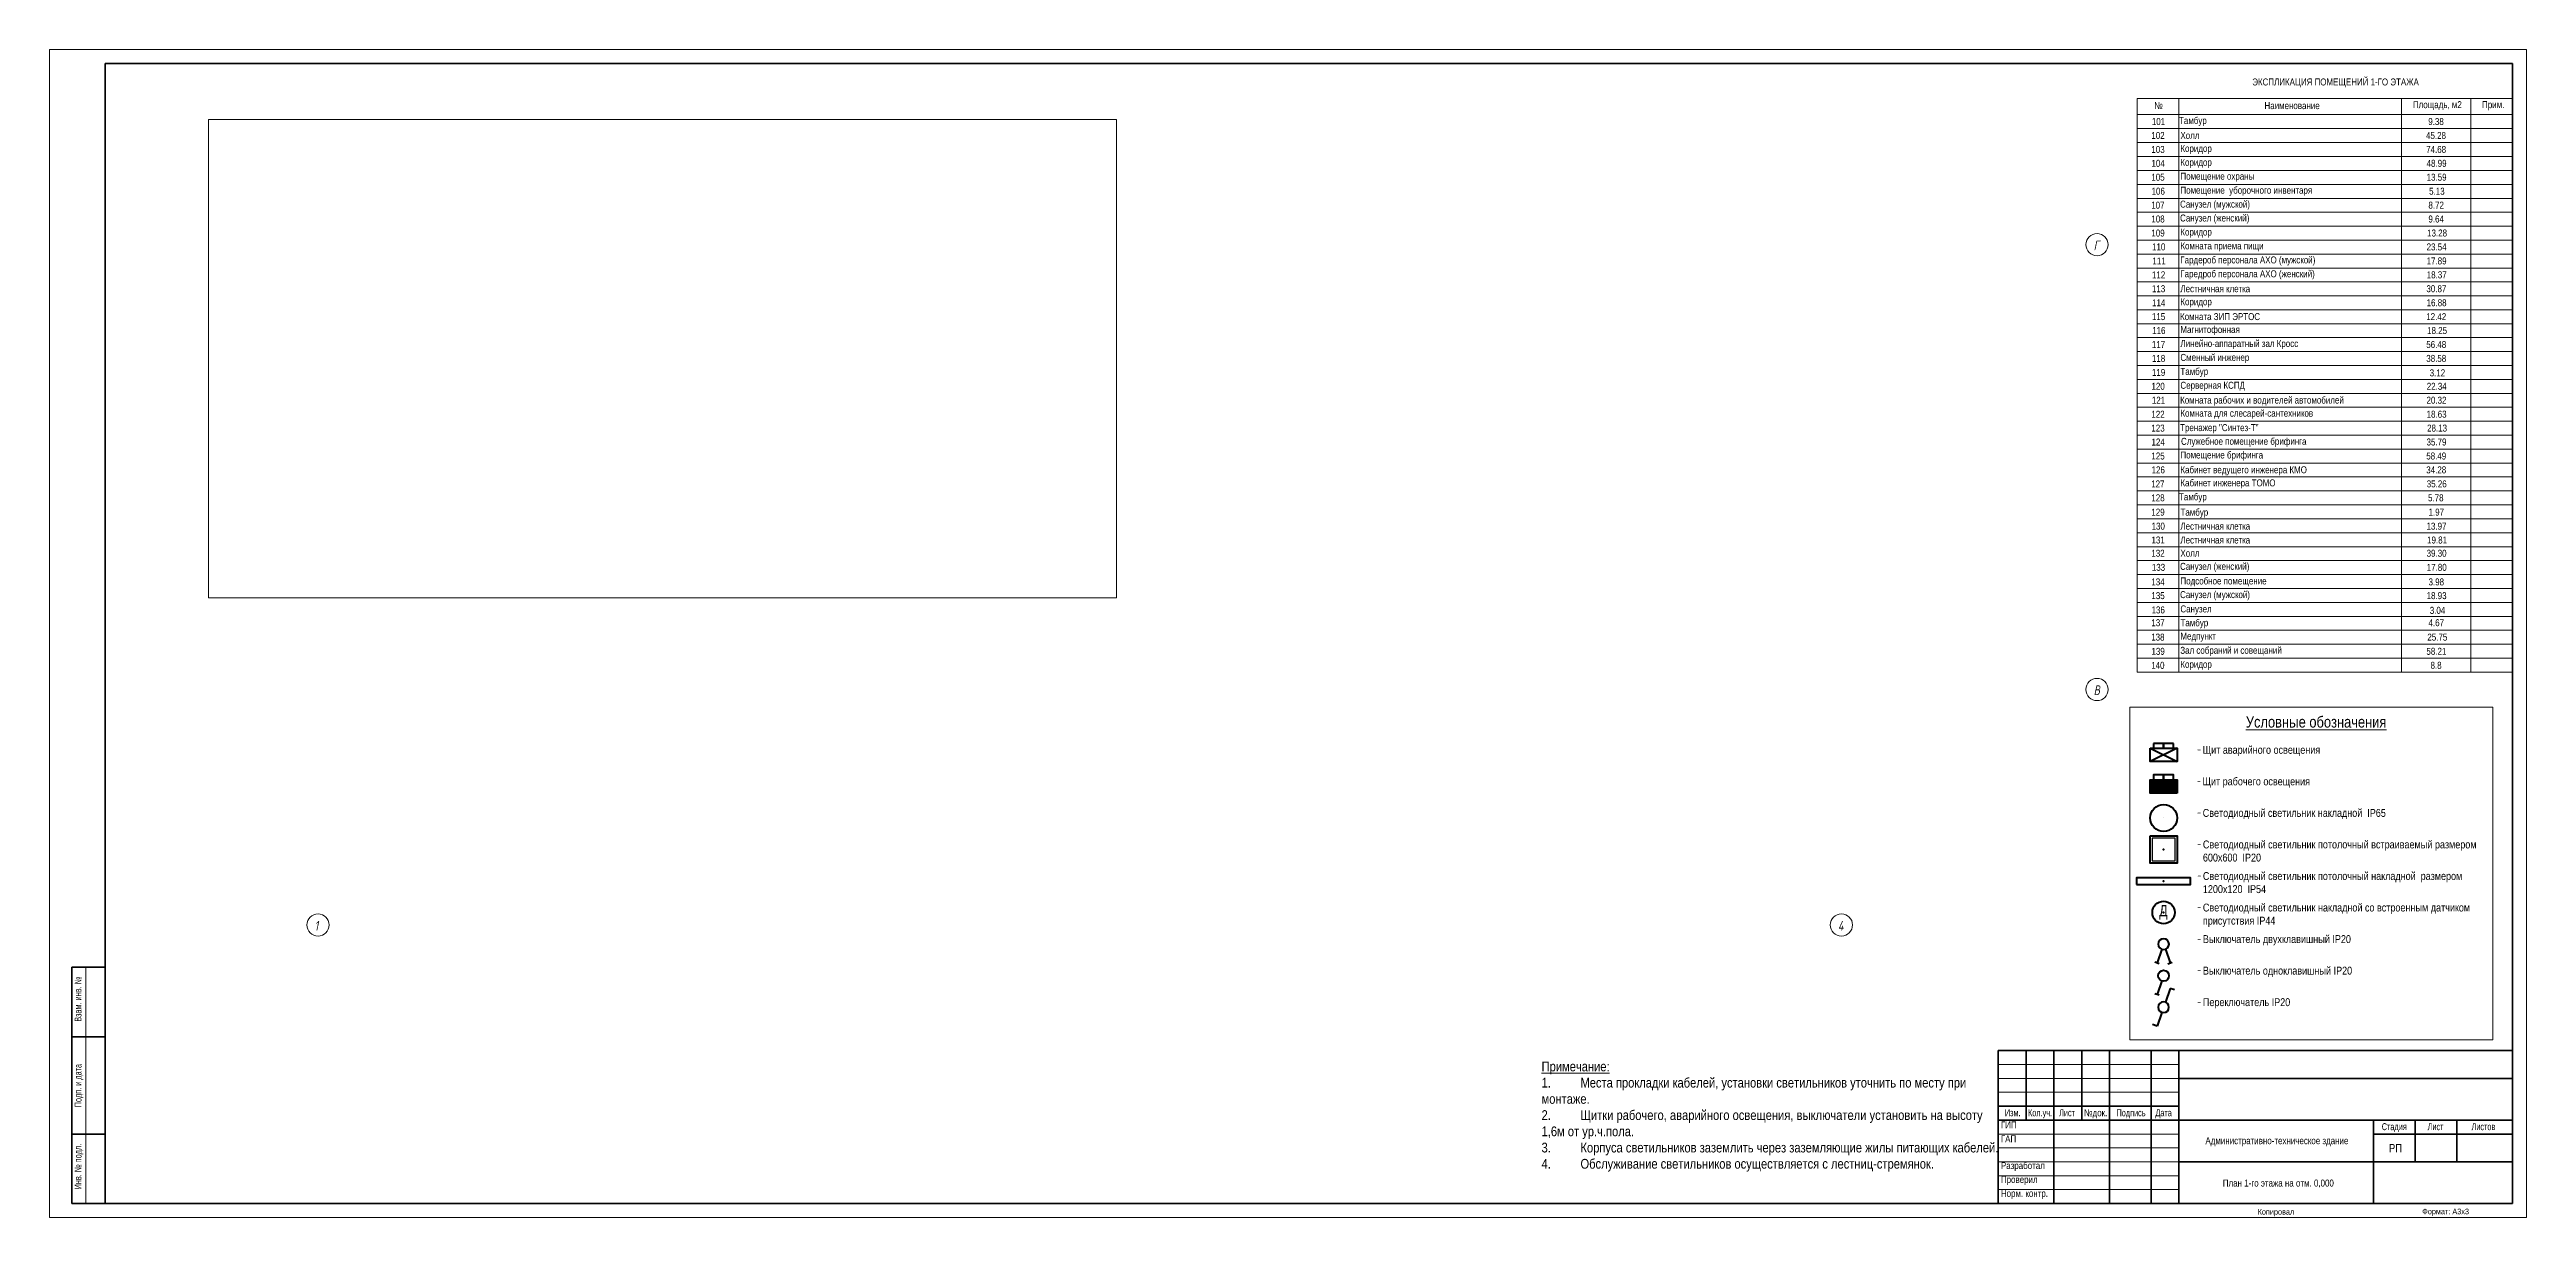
# Paper-space layout 'Layout1' of a CAD drawing. Header units: metres. Extents: x -160 to 12205, y -285 to 393.
# Drawn here: x -160 to 731, y -27 to 393 of the extents above; entities outside this region: 1.
# The model-space entities are those that its viewports show. They can reach past a viewport. Long polylines and large blocks are cut down to what shows.
import ezdxf

# ---------------------------------------------------------------- set-up
doc = ezdxf.new("R2010")
doc.units = ezdxf.units.M
doc.linetypes.add('DASHED', pattern=[0.75, 0.5, -0.25])
doc.linetypes.add('HIDDEN2', pattern=[0.1875, 0.125, -0.0625])
doc.layers.add('A-DETL', color=7, linetype='Continuous', lineweight=5, true_color=0x00a600)
for name, color, linetype, lineweight in [('G-ANNO-TEXT', 7, 'Continuous', 9), ('G-ANNO-TTLB', 7, 'Continuous', 9), ('G-ANNO-TTLB-THIN', 7, 'Continuous', 9), ('nadpisi', 84, 'Continuous', 13), ('ав осв', 1, 'HIDDEN2', 40), ('раб осв', 7, 'Continuous', 40), ('Тонкие', 94, 'Continuous', 15), ('ЭЛ', 250, 'Continuous', 50), ('ЭЛ.освещ.', 150, 'Continuous', 50), ('ЭОМ', 7, 'Continuous', 40)]:
    doc.layers.add(name, color=color, linetype=linetype, lineweight=lineweight)
doc.layers.add('PDF _A-DETL-THIN', color=7, linetype='Continuous')
doc.layers.add('PDF _Текст', color=7, linetype='Continuous')
doc.styles.add('Arial', font='arial.ttf', dxfattribs={"width": 0.8, "height": 2.5})
doc.styles.add('GOST Common_6', font='', dxfattribs={"width": 0.8, "height": 3})
doc.styles.add('GOST Common_I_5', font='ARIALN.TTF', dxfattribs={"height": 3})
doc.styles.add('GOST Common_I_6', font='ARIALN.TTF', dxfattribs={"width": 0.8, "height": 2.5})
doc.styles.add('GOST Common_I_7', font='ARIALN.TTF', dxfattribs={"height": 3.5})
doc.styles.add('GOST Common_I_8', font='ARIALN.TTF', dxfattribs={"height": 2.5})
doc.styles.add('GOST Common_I_9', font='ARIALN.TTF', dxfattribs={"height": 2})
doc.styles.add('ISOCPEUR_I', font='ARIALN.TTF', dxfattribs={"height": 2})
doc.styles.add('PDF ArialNarrow-Bold Italic', font='ARIALN.TTF')
doc.styles.add('PDF GOST Common Italic', font='ARIALN.TTF')
doc.styles.add('PDF ISOCPEUR Italic', font='ARIALN.TTF')
doc.styles.get("Standard").update_dxf_attribs({"font": 'ARIALN.TTF'})
doc.styles.get('GOST Common_6').set_extended_font_data('GOST Common')

# ---------------------------------------------------------------- blocks, each defined once
blk = doc.blocks.new('Штамп ГОСТ - A3_3A-1250180-Маркировочный план 1-го этажа на отм_ 0_000')
at = {"layer": 'G-ANNO-TTLB'}
for p, q in [((-192, 271.5), (-192, -148.5)), ((-192, 271.5), (699, 271.5)), ((699, 271.5), (699, -148.5)), ((-192, -58.5), (-192, 216.5)), ((699, -148.5), (-192, -148.5))]:
    blk.add_line(p, q, dxfattribs=at)
at = {"layer": 'G-ANNO-TTLB', "lineweight": 35}
for p, q in [((-172, 266.5), (-172, -143.5)), ((694, 266.5), (-172, 266.5)), ((694, -143.5), (694, 266.5)), ((-184, -58.5), (-184, -143.5)), ((-184, -58.5), (-172, -58.5)), ((-184, -83.5), (-172, -83.5)), ((509, -88.5), (509, -143.5)), ((694, -88.5), (509, -88.5)), ((519, -88.5), (519, -113.5)), ((529, -88.5), (529, -143.5)), ((539, -88.5), (539, -113.5)), ((549, -88.5), (549, -143.5)), ((564, -88.5), (564, -143.5)), ((574, -88.5), (574, -143.5)), ((694, -98.5), (574, -98.5)), ((574, -108.5), (509, -108.5)), ((694, -113.5), (509, -113.5)), ((644, -113.5), (644, -143.5)), ((659, -113.5), (659, -128.5)), ((674, -113.5), (674, -128.5)), ((-184, -118.5), (-172, -118.5)), ((694, -118.5), (644, -118.5)), ((694, -128.5), (574, -128.5)), ((-184, -143.5), (-172, -143.5)), ((-172, -143.5), (694, -143.5))]:
    blk.add_line(p, q, dxfattribs=at)
at = {"layer": 'G-ANNO-TTLB-THIN'}
for p, q in [((-179, -58.5), (-179, -143.5)), ((574, -93.5), (509, -93.5)), ((574, -98.5), (509, -98.5)), ((574, -103.5), (509, -103.5)), ((574, -118.5), (509, -118.5)), ((574, -123.5), (509, -123.5)), ((574, -128.5), (509, -128.5)), ((574, -133.5), (509, -133.5)), ((574, -138.5), (509, -138.5))]:
    blk.add_line(p, q, dxfattribs=at)
at = {"layer": 'G-ANNO-TTLB', "char_height": 2.5, "attachment_point": 1, "rotation": 90, "style": 'GOST Common_I_6'}
for s, insert, width in [('Взам. инв. №', (-183.01, -78.13), 19.0481), ('Подп. и дата', (-183.01, -108.9), 19.3046), ('Инв. № подл.', (-183.01, -138.41), 18.5992)]:
    blk.add_mtext(s, dxfattribs=dict(at, insert=insert, width=width))
at = {"layer": 'G-ANNO-TTLB', "attachment_point": 1}
for s, insert, char_height, width, style in [('Изм.', (511.38, -109.61), 2.5, 6.4135, 'GOST Common_I_6'), ('Кол.уч.', (519.7, -109.61), 2.5, 10.454, 'GOST Common_I_6'), ('Лист', (530.88, -109.61), 2.5, 7.5038, 'GOST Common_I_6'), ('№док.', (539.84, -109.61), 2.5, 10.1013, 'GOST Common_I_8'), ('Подпись', (551.53, -109.61), 2.5, 12.1857, 'GOST Common_I_6'), ('Дата', (565.53, -109.61), 2.5, 8.4658, 'GOST Common_I_6'), ('Стадия', (646.95, -114.61), 2.5, 11.1595, 'GOST Common_I_6'), ('Лист', (663.45, -114.61), 2.5, 7.5038, 'GOST Common_I_6'), ('Листов', (679.25, -114.61), 2.5, 10.9671, 'GOST Common_I_6'), ('Копировал', (602.3, -145.48), 2, 16.5148, 'ISOCPEUR_I'), ('Формат: А3х3', (661.52, -145.35), 2, 21.7257, 'GOST Common_I_9')]:
    blk.add_mtext(s, dxfattribs=dict(at, insert=insert, char_height=char_height, width=width, style=style))
blk = doc.blocks.new('ARS.R UNI LED')
at = {"color": 5, "lineweight": 30, "ltscale": 100}
blk.add_lwpolyline([(2913223, 2072749), (2913733, 2072749), (2913733, 2073259), (2913223, 2073259)], close=True, dxfattribs=at)
at = {"color": 0, "lineweight": 40, "ltscale": 100}
blk.add_point((2913478, 2073004), dxfattribs=at)
at = {"layer": 'ЭЛ', "color": 5, "lineweight": 40, "ltscale": 10}
blk.add_lwpolyline([(2913178, 2073304), (2913778, 2073304), (2913778, 2072704), (2913178, 2072704)], close=True, dxfattribs=at)
blk = doc.blocks.new('BUG LED')
at = {"layer": 'раб осв', "color": 0, "lineweight": 40, "ltscale": 100}
blk.add_line((62382, -35891), (62382, -35891), dxfattribs=at)
at = {"layer": 'раб осв', "color": 5}
blk.add_circle((62382, -35891), 300, dxfattribs=at)
blk = doc.blocks.new('TS LED')
at = {"color": 5, "lineweight": 40, "ltscale": 100}
blk.add_circle((2928354, 2077053), 250, dxfattribs=at)
at = {"color": 0, "lineweight": 40, "ltscale": 100}
blk.add_point((2928354, 2077053), dxfattribs=at)
at = {"layer": 'nadpisi', "color": 5, "insert": (2928254, 2077221), "char_height": 250, "width": 1402.07, "attachment_point": 1, "style": 'Arial'}
blk.add_mtext('Д', dxfattribs=at)
blk = doc.blocks.new('LZ.OPL ECO LED')
at = {"color": 0, "lineweight": 40, "ltscale": 100}
blk.add_point((-484367, 7962), dxfattribs=at)
at = {"layer": 'раб осв', "color": 5, "lineweight": 40}
blk.add_lwpolyline([(-484967, 7887), (-483767, 7887), (-483767, 8037), (-484967, 8037)], close=True, dxfattribs=at)
blk = doc.blocks.new('выкл. 2 клав. скрыт.')
at = {"layer": 'ЭЛ.освещ.', "color": 0, "ltscale": 100}
for p, q in [((2902039, 2044042), (2902344, 2044148)), ((2902039, 2043963), (2902344, 2043857)), ((2902361, 2044099), (2902327, 2044197)), ((2902361, 2043907), (2902327, 2043809))]:
    blk.add_line(p, q, dxfattribs=at)
blk.add_circle((2901926, 2044002), 120, dxfattribs=at)
blk = doc.blocks.new('выкл. 1 клав. скрыт')
at = {"layer": 'ЭЛ.освещ.', "color": 0, "ltscale": 100}
for p, q in [((2902123, 2044849), (2902427, 2044743)), ((2902444, 2044793), (2902411, 2044695))]:
    blk.add_line(p, q, dxfattribs=at)
blk.add_circle((2902010, 2044888), 120, dxfattribs=at)
blk = doc.blocks.new('перекл. 2 клав. скрыт.')
at = {"layer": 'раб осв', "color": 0, "lineweight": 40}
for points in [[(-501557, 8735), (-501459, 8769)], [(-501459, 8769), (-501354, 8465)], [(-501275, 8238), (-501169, 7934)], [(-501169, 7934), (-501071, 7968)]]:
    blk.add_lwpolyline(points, dxfattribs=at)
blk.add_circle((-501314, 8351), 120, dxfattribs=at)

msp = doc.modelspace()

# ---------------------------------------------------------------- hatches: boundary and pattern name
at = {"layer": 'ЭОМ', "ltscale": 100}
h = msp.add_hatch(color=256, dxfattribs=at)
h.dxf.hatch_style = 1
h.paths.add_polyline_path([(227623.2638, 286299.486), (227623.2638, 286305.4981), (227611.2396, 286305.4981), (227611.2396, 286299.486)])

# ---------------------------------------------------------------- linework, layer by layer
at = {"layer": 'ав осв', "linetype": 'DASHED', "lineweight": 40, "ltscale": 500}
msp.add_lwpolyline([(227621.6905, 286319.5263), (227621.6905, 286321.6328), (227617.2517, 286321.6328), (227617.2517, 286319.5263), (227617.2517, 286321.6328), (227612.7687, 286321.6328), (227612.7687, 286319.5263)], dxfattribs=at)
at = {"layer": 'раб осв', "color": 0, "lineweight": 40, "ltscale": 100}
msp.add_lwpolyline([(227621.6905, 286305.4981), (227621.6905, 286307.6047), (227617.2517, 286307.6047), (227617.2517, 286305.4981), (227617.2517, 286307.6047), (227612.7687, 286307.6047), (227612.7687, 286305.4981)], dxfattribs=at)
at = {"layer": 'ЭОМ', "ltscale": 100}
for p, q in [((227623.2638, 286319.5263), (227611.2396, 286313.5142)), ((227611.2396, 286319.5263), (227623.2638, 286313.5142))]:
    msp.add_line(p, q, dxfattribs=at)
for points in [[(227611.2396, 286319.5263), (227623.2638, 286319.5263), (227623.2638, 286313.5142), (227611.2396, 286313.5142)], [(227623.2638, 286299.486), (227611.2396, 286299.486), (227611.2396, 286305.4981), (227623.2638, 286305.4981)]]:
    msp.add_lwpolyline(points, close=True, dxfattribs=at)

# ---------------------------------------------------------------- block references
at = {"layer": 'раб осв', "xscale": 0.020040241186095, "yscale": 0.020040241186095, "zscale": 0.020040241186095}
msp.add_blockref('BUG LED', (226367.1072, 287007.7373), dxfattribs=at)
at = {"layer": 'раб осв', "color": 0, "lineweight": 40, "ltscale": 100, "xscale": 0.020040241186095, "yscale": 0.020040241186095, "zscale": 0.020040241186095}
for name, p in [('ARS.R UNI LED', (169230.4558, 244730.9446)), ('TS LED', (168932.3359, 244621.7416))]:
    msp.add_blockref(name, p, dxfattribs=at)
at = {"layer": 'раб осв', "color": 0, "lineweight": 40, "yscale": 0.020040241186095, "zscale": 0.020040241186095}
for name, p, xscale in [('LZ.OPL ECO LED', (237324.0768, 286100.8471), 0.020040241186095), ('перекл. 2 клав. скрыт.', (217570.7943, 286036.9324), -0.020040241186095)]:
    msp.add_blockref(name, p, dxfattribs=dict(at, xscale=xscale))
at = {"layer": 'раб осв', "color": 0, "lineweight": 40, "ltscale": 100, "yscale": 0.020040241186095, "zscale": 0.020040241186095}
for name, p, xscale, rotation in [('выкл. 2 клав. скрыт.', (268579.5529, 344387.6501), -0.020040241186095, 90), ('выкл. 1 клав. скрыт', (186637.1979, 344375.2966), 0.020040241186095, 270)]:
    msp.add_blockref(name, p, dxfattribs=dict(at, xscale=xscale, rotation=rotation))

# ---------------------------------------------------------------- texts
at = {"layer": 'G-ANNO-TEXT', "attachment_point": 1}
for s, insert, char_height, width, style in [('{\\fArial Narrow|b0|i0|c204|p34;\\W1;\\LУсловные обозначения\\l }', (227653.8369, 286333.6859), 5, 73.710226, 'GOST Common_6'), ('- ', (227632.1166, 286320.5202), 3, 3.07848, 'GOST Common_6'), ('Щит аварийного освещения', (227634.6566, 286320.5202), 3.5, 61.493674, 'GOST Common_I_7'), ('Щит рабочего освещения', (227634.5767, 286306.4921), 3.5, 52.458334, 'GOST Common_I_7'), ('- ', (227632.0367, 286306.4921), 3, 3.07848, 'GOST Common_6'), ('- ', (227632.1166, 286292.4639), 3, 3.07848, 'GOST Common_6'), ('Светодиодный светильник накладной  IP65 ', (227634.6566, 286292.4639), 3.5, 88.255596, 'GOST Common_I_7'), ('Светодиодный светильник потолочный встраиваемый размером 600х600  IP20 ', (227634.7365, 286278.4357), 3.5, 124.9919, 'GOST Common_I_7'), ('- ', (227632.1965, 286278.4357), 3, 3.07848, 'GOST Common_6'), ('- ', (227632.1965, 286264.4076), 3, 3.07848, 'GOST Common_6'), ('Светодиодный светильник потолочный накладной  размером 1200х120  IP54', (227634.7365, 286264.4076), 3.5, 126.266612, 'GOST Common_I_7'), ('- ', (227632.1965, 286250.3794), 3, 3.07848, 'GOST Common_6'), ('Светодиодный светильник накладной со встроенным датчиком присутствия IP44', (227634.7365, 286250.3794), 3.5, 136.814101, 'GOST Common_I_7'), ('- ', (227632.1965, 286236.3512), 3, 3.07848, 'GOST Common_6'), ('Выключатель двухклавишный IP20', (227634.7365, 286236.3512), 3.5, 76.529853, 'GOST Common_I_7'), ('- ', (227632.1965, 286222.3231), 3, 3.07848, 'GOST Common_6'), ('Выключатель одноклавишный IP20', (227634.7365, 286222.3231), 3.5, 112.977835, 'GOST Common_I_7'), ('Переключатель IP20', (227634.7365, 286208.2949), 3.5, 112.977835, 'GOST Common_I_7'), ('- ', (227632.1965, 286208.2949), 3, 3.07848, 'GOST Common_6')]:
    msp.add_mtext(s, dxfattribs=dict(at, insert=insert, char_height=char_height, width=width, style=style))

psp = doc.layouts.get("Layout1")

# ---------------------------------------------------------------- linework, layer by layer
at = {"layer": 'A-DETL', "color": 7, "lineweight": 15}
for centre in [(576.87, 323.26), (576.87, 163.26), (-63.09, 78.6), (484.91, 78.6)]:
    psp.add_circle(centre, 4, dxfattribs=at)
at = {"layer": 'PDF _A-DETL-THIN', "lineweight": 9}
for p, q in [((591.24, 370), (591.24, 375.75)), ((591.24, 375.75), (726.33, 375.75)), ((726.33, 375.75), (726.33, 370)), ((591.24, 364.96), (591.24, 370)), ((726.33, 370), (726.33, 364.96)), ((591.24, 359.96), (591.24, 364.96)), ((591.24, 354.92), (591.24, 359.96)), ((726.33, 364.96), (726.33, 359.96)), ((726.33, 359.96), (726.33, 354.92)), ((591.24, 349.93), (591.24, 354.92)), ((591.24, 344.93), (591.24, 349.93)), ((726.33, 354.92), (726.33, 349.93)), ((726.33, 349.93), (726.33, 344.93)), ((591.24, 339.9), (591.24, 344.93)), ((591.24, 334.9), (591.24, 339.9)), ((726.33, 344.93), (726.33, 339.9)), ((726.33, 339.9), (726.33, 334.9)), ((591.24, 329.91), (591.24, 334.9)), ((591.24, 324.87), (591.24, 329.91)), ((726.33, 334.9), (726.33, 329.91)), ((726.33, 329.91), (726.33, 324.87)), ((591.24, 319.87), (591.24, 324.87)), ((726.33, 324.87), (726.33, 319.87)), ((591.24, 314.83), (591.24, 319.87)), ((591.24, 309.84), (591.24, 314.83)), ((726.33, 319.87), (726.33, 314.83)), ((726.33, 314.83), (726.33, 309.84)), ((591.24, 304.84), (591.24, 309.84)), ((591.24, 299.81), (591.24, 304.84)), ((726.33, 309.84), (726.33, 304.84)), ((726.33, 304.84), (726.33, 299.81)), ((591.24, 294.81), (591.24, 299.81)), ((591.24, 289.81), (591.24, 294.81)), ((726.33, 299.81), (726.33, 294.81)), ((726.33, 294.81), (726.33, 289.81)), ((591.24, 284.78), (591.24, 289.81)), ((726.33, 289.81), (726.33, 284.78)), ((591.24, 279.78), (591.24, 284.78)), ((591.24, 274.79), (591.24, 279.78)), ((726.33, 284.78), (726.33, 279.78)), ((726.33, 279.78), (726.33, 274.79)), ((591.24, 269.75), (591.24, 274.79)), ((591.24, 264.75), (591.24, 269.75)), ((726.33, 274.79), (726.33, 269.75)), ((726.33, 269.75), (726.33, 264.75)), ((591.24, 259.71), (591.24, 264.75)), ((591.24, 254.72), (591.24, 259.71)), ((726.33, 264.75), (726.33, 259.71)), ((726.33, 259.71), (726.33, 254.72)), ((591.24, 249.72), (591.24, 254.72)), ((591.24, 244.69), (591.24, 249.72)), ((726.33, 254.72), (726.33, 249.72)), ((726.33, 249.72), (726.33, 244.69)), ((591.24, 239.69), (591.24, 244.69)), ((726.33, 244.69), (726.33, 239.69)), ((591.24, 234.69), (591.24, 239.69)), ((726.33, 239.69), (726.33, 234.69)), ((726.33, 234.69), (726.33, 229.66)), ((726.33, 229.66), (726.33, 224.66)), ((726.33, 224.66), (726.33, 219.62)), ((726.33, 219.62), (726.33, 214.63)), ((726.33, 214.63), (726.33, 209.63)), ((726.33, 209.63), (726.33, 204.59)), ((726.33, 204.59), (726.33, 199.6)), ((726.33, 199.6), (726.33, 194.6)), ((606.31, 194.6), (591.24, 194.6)), ((606.31, 189.57), (591.24, 189.57)), ((686.32, 194.6), (606.31, 194.6)), ((686.32, 189.57), (606.31, 189.57)), ((711.34, 194.6), (686.32, 194.6)), ((711.34, 189.57), (686.32, 189.57)), ((726.33, 194.6), (711.34, 194.6)), ((726.33, 189.57), (711.34, 189.57)), ((726.33, 194.6), (726.33, 189.57)), ((726.33, 189.57), (726.33, 184.57)), ((606.31, 184.57), (591.24, 184.57)), ((591.24, 179.53), (606.31, 179.53)), ((686.32, 184.57), (606.31, 184.57)), ((606.31, 179.53), (686.32, 179.53)), ((711.34, 184.57), (686.32, 184.57)), ((686.32, 179.53), (711.34, 179.53)), ((726.33, 184.57), (711.34, 184.57)), ((711.34, 179.53), (726.33, 179.53)), ((606.31, 174.54), (591.24, 174.54)), ((606.31, 169.54), (591.24, 169.54)), ((686.32, 174.54), (606.31, 174.54)), ((686.32, 169.54), (606.31, 169.54)), ((711.34, 174.54), (686.32, 174.54)), ((711.34, 169.54), (686.32, 169.54)), ((726.33, 174.54), (711.34, 174.54)), ((726.33, 169.54), (711.34, 169.54))]:
    psp.add_line(p, q, dxfattribs=at)
at = {"layer": 'PDF _A-DETL-THIN', "color": 18, "lineweight": 9, "true_color": 0x000000}
for p, q in [((591.24, 229.66), (591.24, 234.69)), ((591.24, 224.66), (591.24, 229.66)), ((591.24, 219.62), (591.24, 224.66)), ((591.24, 214.63), (591.24, 219.62)), ((591.24, 209.63), (591.24, 214.63)), ((591.24, 204.59), (591.24, 209.63)), ((591.24, 199.6), (591.24, 204.59)), ((591.24, 194.6), (591.24, 199.6)), ((591.24, 189.57), (591.24, 194.6)), ((591.24, 194.6), (591.24, 179.53)), ((591.24, 169.54), (591.24, 179.57))]:
    psp.add_line(p, q, dxfattribs=at)
at = {"layer": 'PDF _A-DETL-THIN', "lineweight": 9}
for points in [[(606.31, 375.75), (606.31, 370), (606.31, 364.96), (606.31, 359.96), (606.31, 354.92), (606.31, 349.93), (606.31, 344.93), (606.31, 339.9), (606.31, 334.9), (606.31, 329.91), (606.31, 324.87), (606.31, 319.87), (606.31, 314.83), (606.31, 309.84), (606.31, 304.84), (606.31, 299.81), (606.31, 294.81), (606.31, 289.81), (606.31, 284.78), (606.31, 279.78), (606.31, 274.79), (606.31, 269.75), (606.31, 264.75), (606.31, 259.71), (606.31, 254.72), (606.31, 249.72), (606.31, 244.69), (606.31, 239.69), (606.31, 234.69), (606.31, 229.66), (606.31, 224.66), (606.31, 219.62), (606.31, 214.63), (606.31, 209.63), (606.31, 204.59), (606.31, 199.6), (606.31, 169.51)], [(686.32, 375.75), (686.32, 370), (686.32, 364.96), (686.32, 359.96), (686.32, 354.92), (686.32, 349.93), (686.32, 344.93), (686.32, 339.9), (686.32, 334.9), (686.32, 329.91), (686.32, 324.87), (686.32, 319.87), (686.32, 314.83), (686.32, 309.84), (686.32, 304.84), (686.32, 299.81), (686.32, 294.81), (686.32, 289.81), (686.32, 284.78), (686.32, 279.78), (686.32, 274.79), (686.32, 269.75), (686.32, 264.75), (686.32, 259.71), (686.32, 254.72), (686.32, 249.72), (686.32, 244.69), (686.32, 239.69), (686.32, 234.69), (686.32, 229.66), (686.32, 224.66), (686.32, 219.62), (686.32, 214.63), (686.32, 209.63), (686.32, 204.59), (686.32, 199.6), (686.32, 194.6)], [(711.34, 375.75), (711.34, 370), (711.34, 364.96), (711.34, 359.96), (711.34, 354.92), (711.34, 349.93), (711.34, 344.93), (711.34, 339.9), (711.34, 334.9), (711.34, 329.91), (711.34, 324.87), (711.34, 319.87), (711.34, 314.83), (711.34, 309.84), (711.34, 304.84), (711.34, 299.81), (711.34, 294.81), (711.34, 289.81), (711.34, 284.78), (711.34, 279.78), (711.34, 274.79), (711.34, 269.75), (711.34, 264.75), (711.34, 259.71), (711.34, 254.72), (711.34, 249.72), (711.34, 244.69), (711.34, 239.69), (711.34, 234.69), (711.34, 229.66), (711.34, 224.66), (711.34, 219.62), (711.34, 214.63), (711.34, 209.63), (711.34, 204.59), (711.34, 199.6), (711.34, 194.6)], [(726.33, 370), (711.34, 370), (686.32, 370), (606.31, 370), (591.24, 370)], [(726.33, 364.96), (711.34, 364.96), (686.32, 364.96), (606.31, 364.96), (591.24, 364.96)], [(726.33, 359.96), (711.34, 359.96), (686.32, 359.96), (606.31, 359.96), (591.24, 359.96)], [(726.33, 354.92), (711.34, 354.92), (686.32, 354.92), (606.31, 354.92), (591.24, 354.92)], [(726.33, 349.93), (711.34, 349.93), (686.32, 349.93), (606.31, 349.93), (591.24, 349.93)], [(726.33, 344.93), (711.34, 344.93), (686.32, 344.93), (606.31, 344.93), (591.24, 344.93)], [(726.33, 339.9), (711.34, 339.9), (686.32, 339.9), (606.31, 339.9), (591.24, 339.9)], [(726.33, 334.9), (711.34, 334.9), (686.32, 334.9), (606.31, 334.9), (591.24, 334.9)], [(726.33, 329.91), (711.34, 329.91), (686.32, 329.91), (606.31, 329.91), (591.24, 329.91)], [(726.33, 324.87), (711.34, 324.87), (686.32, 324.87), (606.31, 324.87), (591.24, 324.87)], [(726.33, 319.87), (711.34, 319.87), (686.32, 319.87), (606.31, 319.87), (591.24, 319.87)], [(726.33, 314.83), (711.34, 314.83), (686.32, 314.83), (606.31, 314.83), (591.24, 314.83)], [(726.33, 309.84), (711.34, 309.84), (686.32, 309.84), (606.31, 309.84), (591.24, 309.84)], [(726.33, 304.84), (711.34, 304.84), (686.32, 304.84), (606.31, 304.84), (591.24, 304.84)], [(726.33, 299.81), (711.34, 299.81), (686.32, 299.81), (606.31, 299.81), (591.24, 299.81)], [(726.33, 294.81), (711.34, 294.81), (686.32, 294.81), (606.31, 294.81), (591.24, 294.81)], [(726.33, 289.81), (711.34, 289.81), (686.32, 289.81), (606.31, 289.81), (591.24, 289.81)], [(726.33, 284.78), (711.34, 284.78), (686.32, 284.78), (606.31, 284.78), (591.24, 284.78)], [(726.33, 279.78), (711.34, 279.78), (686.32, 279.78), (606.31, 279.78), (591.24, 279.78)], [(726.33, 274.79), (711.34, 274.79), (686.32, 274.79), (606.31, 274.79), (591.24, 274.79)], [(726.33, 269.75), (711.34, 269.75), (686.32, 269.75), (606.31, 269.75), (591.24, 269.75)], [(726.33, 264.75), (711.34, 264.75), (686.32, 264.75), (606.31, 264.75), (591.24, 264.75)], [(726.33, 259.71), (711.34, 259.71), (686.32, 259.71), (606.31, 259.71), (591.24, 259.71)], [(726.33, 254.72), (711.34, 254.72), (686.32, 254.72), (606.31, 254.72), (591.24, 254.72)], [(726.33, 249.72), (711.34, 249.72), (686.32, 249.72), (606.31, 249.72), (591.24, 249.72)], [(726.33, 244.69), (711.34, 244.69), (686.32, 244.69), (606.31, 244.69), (591.24, 244.69)], [(726.33, 239.69), (711.34, 239.69), (686.32, 239.69), (606.31, 239.69), (591.24, 239.69)], [(726.33, 234.69), (711.34, 234.69), (686.32, 234.69), (606.31, 234.69), (591.24, 234.69)], [(726.33, 229.66), (711.34, 229.66), (686.32, 229.66), (606.31, 229.66), (591.24, 229.66)], [(726.33, 224.66), (711.34, 224.66), (686.32, 224.66), (606.31, 224.66), (591.24, 224.66)], [(726.33, 219.62), (711.34, 219.62), (686.32, 219.62), (606.31, 219.62), (591.24, 219.62)], [(726.33, 214.63), (711.34, 214.63), (686.32, 214.63), (606.31, 214.63), (591.24, 214.63)], [(726.33, 209.63), (711.34, 209.63), (686.32, 209.63), (606.31, 209.63), (591.24, 209.63)], [(726.33, 204.59), (711.34, 204.59), (686.32, 204.59), (606.31, 204.59), (591.24, 204.59)], [(726.33, 199.6), (711.34, 199.6), (686.32, 199.6), (606.31, 199.6), (591.24, 199.6)], [(686.32, 189.57), (686.32, 194.6), (686.32, 169.54)], [(711.34, 189.57), (711.34, 194.6), (711.34, 169.54)]]:
    psp.add_lwpolyline(points, dxfattribs=at)

# ---------------------------------------------------------------- block references
at = {"layer": 'PDF _Текст'}
psp.add_blockref('Штамп ГОСТ - A3_3A-1250180-Маркировочный план 1-го этажа на отм_ 0_000', (32.33, 121.91), dxfattribs=at)

# ---------------------------------------------------------------- texts
at = {"layer": 'G-ANNO-TEXT', "attachment_point": 1}
for s, insert, char_height, width, style in [('\\fGOST Common|b0|i1|c204|p34|;\\W.8;Г', (575.62, 324.73), 3.5, 2.5013, 'GOST Common_I_7'), ('\\fGOST Common|b0|i1|c204|p34|;\\W.8;В', (575.62, 164.73), 3.5, 2.8219, 'GOST Common_I_7'), ('\\fGOST Common|b0|i1|c204|p34|;\\W.8;1', (-64.34, 80.06), 3.5, 1.7958, 'GOST Common_I_7'), ('\\fGOST Common|b0|i1|c204|p34|;\\W.8;4', (483.66, 80.06), 3.5, 2.8219, 'GOST Common_I_7'), ('\\fGOST Common|b0|i1|c204|p34|;\\W.8;^I', (224.27, 41.06), 2.5, 2.7578, 'GOST Common_I_6'), ('\\fGOST Common|b0|i1|c204|p34|;\\W.8;^I', (224.69, 36.83), 2.5, 2.2447, 'GOST Common_I_6'), ('\\fGOST Common|b0|i1|c204|p34|;\\W.8;^I', (224.64, 32.6), 2.5, 2.3089, 'GOST Common_I_6'), ('\\fGOST Common|b0|i1|c204|p34|;\\W.8;^I', (224.85, 28.36), 2.5, 2.0523, 'GOST Common_I_6'), ('\\fGOST Common|b0|i1|c204|p34|;\\W.8;^I', (224.64, 24.13), 2.5, 2.3089, 'GOST Common_I_6'), ('\\fGOST Common|b0|i1|c204|p34|;\\W.8;^I', (224.64, 19.9), 2.5, 2.3089, 'GOST Common_I_6'), ('\\fGOST Common|b0|i1|c204|p34|;\\W.8;^I', (224.64, 15.66), 2.5, 2.3089, 'GOST Common_I_6'), ('\\fGOST Common|b0|i1|c204|p34|;\\W.8;^I', (224.64, 11.43), 2.5, 2.3089, 'GOST Common_I_6'), ('\\fGOST Common|b0|i1|c204|p34|;\\W.8;^I', (225.7, 7.2), 2.5, 1.0262, 'GOST Common_I_6')]:
    psp.add_mtext(s, dxfattribs=dict(at, insert=insert, char_height=char_height, width=width, style=style))
at = {"layer": 'G-ANNO-TTLB', "insert": (681.84, -0.18), "char_height": 3, "width": 4.8743, "attachment_point": 1, "style": 'GOST Common_I_5'}
psp.add_mtext('РП', dxfattribs=at)
at = {"layer": 'PDF _Текст', "attachment_point": 4}
for s, insert, char_height, style in [('ЭКСПЛИКАЦИЯ ПОМЕЩЕНИЙ 1-ГО ЭТАЖА', (632.68, 381.39), 2.5001, 'PDF ISOCPEUR Italic'), ('№', (597.46, 373.24), 2.5, 'PDF ArialNarrow-Bold Italic'), ('Наименование', (637.08, 373.22), 2.5001, 'PDF ISOCPEUR Italic'), ('Площадь, м2', (690.47, 373.22), 2.5001, 'PDF ISOCPEUR Italic'), ('Прим.', (715.36, 373.22), 2.5, 'PDF ISOCPEUR Italic'), ('101', (596.57, 367.5), 2.5, 'PDF ISOCPEUR Italic'), ('Тамбур', (606.35, 367.5), 2.5, 'PDF ISOCPEUR Italic'), ('9.38', (696.01, 367.5), 2.5, 'PDF ISOCPEUR Italic'), ('102', (596.4, 362.5), 2.5, 'PDF ISOCPEUR Italic'), ('103', (596.4, 357.47), 2.5, 'PDF ISOCPEUR Italic'), ('Холл', (606.85, 362.5), 2.5, 'PDF ISOCPEUR Italic'), ('Коридор', (606.85, 357.47), 2.5, 'PDF ISOCPEUR Italic'), ('45.28', (695.21, 362.5), 2.5, 'PDF ISOCPEUR Italic'), ('74.68', (695.25, 357.47), 2.5, 'PDF ISOCPEUR Italic'), ('105', (596.4, 347.48), 2.5, 'PDF ISOCPEUR Italic'), ('104', (596.44, 352.47), 2.5, 'PDF ISOCPEUR Italic'), ('Коридор', (606.85, 352.47), 2.5, 'PDF ISOCPEUR Italic'), ('Помещение охраны', (606.85, 347.48), 2.5001, 'PDF ISOCPEUR Italic'), ('48.99', (695.42, 352.47), 2.5, 'PDF ISOCPEUR Italic'), ('13.59', (695.42, 347.48), 2.5, 'PDF ISOCPEUR Italic'), ('107', (596.35, 337.44), 2.5, 'PDF ISOCPEUR Italic'), ('106', (596.48, 342.44), 2.5, 'PDF ISOCPEUR Italic'), ('Санузел (мужской)', (606.73, 337.44), 2.5001, 'PDF ISOCPEUR Italic'), ('Помещение  уборочного инвентаря', (606.85, 342.44), 2.5001, 'PDF ISOCPEUR Italic'), ('8.72', (696.06, 337.44), 2.5, 'PDF ISOCPEUR Italic'), ('5.13', (696.31, 342.44), 2.5, 'PDF ISOCPEUR Italic'), ('108', (596.4, 332.45), 2.5, 'PDF ISOCPEUR Italic'), ('Санузел (женский)', (606.73, 332.45), 2.5001, 'PDF ISOCPEUR Italic'), ('9.64', (696.06, 332.45), 2.5, 'PDF ISOCPEUR Italic'), ('109', (596.4, 327.41), 2.5, 'PDF ISOCPEUR Italic'), ('110', (596.65, 322.41), 2.5, 'PDF ISOCPEUR Italic'), ('Коридор', (606.85, 327.41), 2.5, 'PDF ISOCPEUR Italic'), ('Комната приема пищи', (606.85, 322.41), 2.5001, 'PDF ISOCPEUR Italic'), ('23.54', (695.42, 322.41), 2.5, 'PDF ISOCPEUR Italic'), ('112', (596.61, 312.38), 2.5, 'PDF ISOCPEUR Italic'), ('111', (596.78, 317.37), 2.5, 'PDF ISOCPEUR Italic'), ('Гардероб персонала АХО (мужской)', (606.85, 317.37), 2.5001, 'PDF ISOCPEUR Italic'), ('Гаредроб персонала АХО (женский)', (606.85, 312.38), 2.5001, 'PDF ISOCPEUR Italic'), ('17.89', (695.42, 317.37), 2.5, 'PDF ISOCPEUR Italic'), ('18.37', (695.46, 312.38), 2.5, 'PDF ISOCPEUR Italic'), ('113', (596.61, 307.38), 2.5, 'PDF ISOCPEUR Italic'), ('114', (596.65, 302.34), 2.5, 'PDF ISOCPEUR Italic'), ('Лестничная клетка', (606.85, 307.38), 2.5001, 'PDF ISOCPEUR Italic'), ('Коридор', (606.85, 302.34), 2.5, 'PDF ISOCPEUR Italic'), ('30.87', (695.34, 307.38), 2.5, 'PDF ISOCPEUR Italic'), ('16.88', (695.42, 302.34), 2.5, 'PDF ISOCPEUR Italic'), ('115', (596.61, 297.35), 2.5, 'PDF ISOCPEUR Italic'), ('{\\C256;\\c0;Комната ЗИП ЭРТОС}', (606.73, 297.35), 2.5001, 'PDF ISOCPEUR Italic'), ('{\\C256;\\c0;Магнитофонная}', (606.85, 292.35), 2.5001, 'PDF ISOCPEUR Italic'), ('12.42', (695.29, 297.35), 2.5, 'PDF ISOCPEUR Italic'), ('117', (596.57, 287.32), 2.5, 'PDF ISOCPEUR Italic'), ('116', (596.69, 292.35), 2.5, 'PDF ISOCPEUR Italic'), ('{\\C256;\\c0;Линейно-аппаратный зал Кросс}', (606.85, 287.32), 2.5001, 'PDF ISOCPEUR Italic'), ('56.48', (695.29, 287.32), 2.5, 'PDF ISOCPEUR Italic'), ('18.25', (695.59, 292.35), 2.5, 'PDF ISOCPEUR Italic'), ('118', (596.61, 282.32), 2.5, 'PDF ISOCPEUR Italic'), ('119', (596.61, 277.28), 2.5, 'PDF ISOCPEUR Italic'), ('{\\C256;\\c0;Тамбур}', (606.85, 277.28), 2.5001, 'PDF ISOCPEUR Italic'), ('{\\C256;\\c0;Сменный инженер}', (606.85, 282.32), 2.5001, 'PDF ISOCPEUR Italic'), ('38.58', (695.29, 282.32), 2.5, 'PDF ISOCPEUR Italic'), ('3.12', (696.51, 277.12), 2.5, 'PDF ISOCPEUR Italic'), ('120', (596.44, 272.29), 2.5, 'PDF ISOCPEUR Italic'), ('121', (596.57, 267.29), 2.5, 'PDF ISOCPEUR Italic'), ('{\\C256;\\c0;Комната рабочих и водителей автомобилей}', (606.76, 266.97), 2.5001, 'PDF ISOCPEUR Italic'), ('{\\C256;\\c0;Серверная КСПД}', (606.85, 272.29), 2.5001, 'PDF ISOCPEUR Italic'), ('20.32', (695.38, 267.29), 2.5, 'PDF ISOCPEUR Italic'), ('22.34', (695.46, 272.29), 2.5, 'PDF ISOCPEUR Italic'), ('122', (596.4, 262.25), 2.5, 'PDF ISOCPEUR Italic'), ('123', (596.4, 257.26), 2.5, 'PDF ISOCPEUR Italic'), ('Тренажер "Синтез-Т"', (606.74, 257.06), 2.5001, 'PDF GOST Common Italic'), ('18.63', (695.42, 262.25), 2.5, 'PDF ISOCPEUR Italic'), ('28.13', (695.59, 257.26), 2.5, 'PDF ISOCPEUR Italic'), ('124', (596.44, 252.26), 2.5, 'PDF ISOCPEUR Italic'), ('Служебное помещение брифинга', (607.08, 252.13), 2.5001, 'PDF ISOCPEUR Italic'), ('35.79', (695.38, 252.26), 2.5, 'PDF ISOCPEUR Italic'), ('125', (596.4, 247.22), 2.5, 'PDF ISOCPEUR Italic'), ('126', (596.48, 242.23), 2.5, 'PDF ISOCPEUR Italic'), ('{\\C256;\\c0;Помещение брифинга}', (606.85, 247.22), 2.5001, 'PDF ISOCPEUR Italic'), ('Кабинет ведущего инженера КМО', (606.85, 241.91), 2.5001, 'PDF ISOCPEUR Italic'), ('34.28', (695.29, 242.23), 2.5, 'PDF ISOCPEUR Italic'), ('58.49', (695.29, 247.22), 2.5, 'PDF ISOCPEUR Italic'), ('127', (596.35, 237.19), 2.5, 'PDF ISOCPEUR Italic'), ('Тамбур', (606.35, 232.19), 2.5, 'PDF ISOCPEUR Italic'), ('Кабинет инженера ТОМО', (606.85, 237.19), 2.5001, 'PDF ISOCPEUR Italic'), ('35.26', (695.46, 237.19), 2.5, 'PDF ISOCPEUR Italic'), ('5.78', (695.93, 232.19), 2.5, 'PDF ISOCPEUR Italic'), ('Лестничная клетка', (606.85, 221.99), 2.5001, 'PDF ISOCPEUR Italic'), ('Тамбур', (606.88, 226.65), 2.5, 'PDF ISOCPEUR Italic'), ('13.97', (695.38, 221.99), 2.5, 'PDF ISOCPEUR Italic'), ('1.97', (696.1, 227.03), 2.5, 'PDF ISOCPEUR Italic'), ('Лестничная клетка', (606.85, 217.01), 2.5001, 'PDF ISOCPEUR Italic'), ('19.81', (695.59, 217.01), 2.5, 'PDF ISOCPEUR Italic'), ('Санузел (женский)', (606.73, 207.18), 2.5001, 'PDF ISOCPEUR Italic'), ('Холл', (606.85, 212.25), 2.5, 'PDF ISOCPEUR Italic'), ('39.30', (695.42, 212.25), 2.5, 'PDF ISOCPEUR Italic'), ('17.80', (695.46, 207.18), 2.5, 'PDF ISOCPEUR Italic'), ('Санузел (мужской)', (606.73, 197.01), 2.5001, 'PDF ISOCPEUR Italic'), ('Подсобное помещение', (606.85, 201.94), 2.5001, 'PDF ISOCPEUR Italic'), ('18.93', (695.42, 197.01), 2.5, 'PDF ISOCPEUR Italic'), ('3.98', (696.1, 201.94), 2.5, 'PDF ISOCPEUR Italic'), ('Тамбур', (606.88, 186.89), 2.5, 'PDF ISOCPEUR Italic'), ('Санузел', (606.85, 191.86), 2.5, 'PDF ISOCPEUR Italic'), ('4.67', (696.1, 187.27), 2.5, 'PDF ISOCPEUR Italic'), ('3.04', (696.55, 191.72), 2.5, 'PDF ISOCPEUR Italic'), ('Зал собраний и совещаний', (606.81, 176.98), 2.5001, 'PDF ISOCPEUR Italic'), ('Медпункт', (606.85, 182.09), 2.5, 'PDF ISOCPEUR Italic'), ('58.21', (695.34, 176.98), 2.5, 'PDF ISOCPEUR Italic'), ('25.75', (695.68, 182.09), 2.5, 'PDF ISOCPEUR Italic'), ('Коридор', (606.85, 171.94), 2.5, 'PDF ISOCPEUR Italic'), ('8.8', (696.82, 171.94), 2.5, 'PDF ISOCPEUR Italic'), ('ГИП', (542.27, 6.68), 2.5, 'PDF ISOCPEUR Italic'), ('ГАП', (542.27, 1.68), 2.5, 'PDF ISOCPEUR Italic'), ('Административно-техническое здание', (615.84, 0.63), 2.5001, 'PDF ISOCPEUR Italic'), ('Разработал', (542.27, -8.32), 2.5, 'PDF ISOCPEUR Italic'), ('Проверил', (542.27, -13.32), 2.5, 'PDF ISOCPEUR Italic'), ('Норм. контр.', (542.27, -18.32), 2.5001, 'PDF ISOCPEUR Italic'), ('План 1-го этажа на отм. 0,000', (622.09, -14.46), 2.5001, 'PDF ISOCPEUR Italic'), ('909.4', (11496.78, -158.51), 250.011, 'PDF ISOCPEUR Italic')]:
    psp.add_mtext(s, dxfattribs=dict(at, insert=insert, char_height=char_height, style=style))
at = {"layer": 'PDF _Текст', "attachment_point": 4, "style": 'PDF ISOCPEUR Italic'}
for s, insert, char_height, width in [('13.28', (695.59, 327.41), 2.5, 3.4466), ('{\\C256;\\c0;Комната для слесарей-сантехников}', (606.85, 262.25), 2.5001, 61.5612)]:
    psp.add_mtext(s, dxfattribs=dict(at, insert=insert, char_height=char_height, width=width))
at = {"layer": 'PDF _Текст', "color": 18, "true_color": 0x000000, "char_height": 2.5, "attachment_point": 4, "style": 'PDF ISOCPEUR Italic'}
for s, insert in [('128', (596.4, 232.19)), ('129', (596.4, 227.03)), ('130', (596.48, 221.99)), ('131', (596.44, 217.01)), ('132', (596.4, 212.25)), ('133', (596.57, 207.18)), ('134', (596.4, 201.94)), ('135', (596.4, 197.01)), ('137', (596.4, 187.27)), ('136', (596.48, 191.86)), ('138', (596.35, 182.09)), ('139', (596.44, 176.98)), ('140', (596.35, 171.94))]:
    psp.add_mtext(s, dxfattribs=dict(at, insert=insert))
at = {"layer": 'Тонкие', "color": 0, "insert": (377.04, 29.46), "char_height": 3.5, "attachment_point": 1}
psp.add_mtext_dynamic_manual_height_columns('\\A1;{\\LПримечание:\\P\\pi-10.5,l10.5,t10.5;}1.^IМеста прокладки кабелей, установки светильников уточнить по месту при монтаже.\\P2.^IЩитки рабочего, аварийного освещения, выключатели установить на высоту 1,6м от ур.ч.пола.\\P3.^IКорпуса светильников заземлить {\\A0;через заземляющие жилы питающих кабелей. }\\P4.^IОбслуживание светильников осуществляется с лестниц-стремянок.', width=158.6472, gutter_width=17.5, heights=[0], dxfattribs=at)

# ---------------------------------------------------------------- viewports
at = {"layer": '0'}
psp.add_viewport(center=(60.82, 282.26), size=(326.65, 172.0505), view_center_point=(60.8223, 282.2551), view_height=172.050528, dxfattribs=at)
psp.add_viewport(center=(653.96, 97.07), size=(130.55, 119.6037), view_center_point=(227682.9976, 286263.7403), view_height=147.917553, status=3, dxfattribs=at)

doc.saveas('drawing.dxf')
